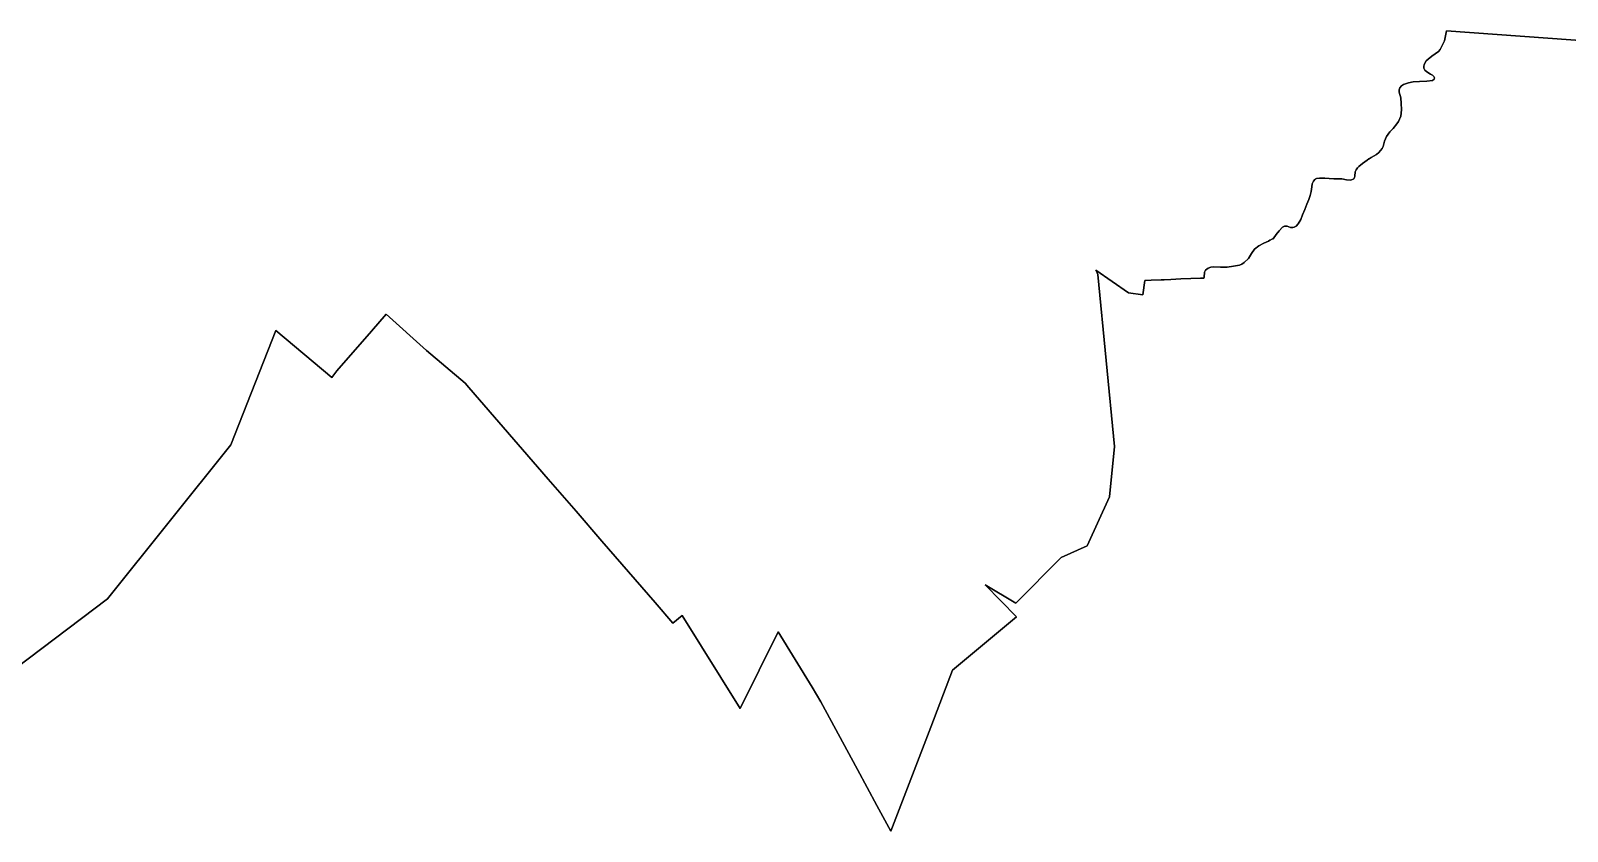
# Model space of a CAD drawing. Header units: inches. Extents: x 11258954 to 11313122, y 3645444 to 3695200.
# Drawn here: x 11280018 to 11283758, y 3681229 to 3683178 of the extents above; entities that cross this region are included whole.
import ezdxf

# ---------------------------------------------------------------- set-up
doc = ezdxf.new("R2010")
doc.units = ezdxf.units.IN
doc.header["$MEASUREMENT"] = 0
doc.layers.add('SchoolZone_Elementary', color=251, linetype='Continuous')

msp = doc.modelspace()

# ---------------------------------------------------------------- linework, layer by layer
at = {"layer": 'SchoolZone_Elementary'}
for points in [[(11284203.5435, 3683123.631, 0), (11283463.75, 3683177.75, 0), (11283459, 3683153, 0), (11283448.15, 3683132.3, 0), (11283444.15, 3683127.45, 0), (11283436.5, 3683121.35, 0), (11283428.15, 3683116.05, 0), (11283419.15, 3683108.45, 0), (11283414.75, 3683104.45, 0), (11283409.3, 3683095.2, 0), (11283408.3, 3683090.45, 0), (11283408.8, 3683086.4, 0), (11283411.4, 3683081.75, 0), (11283415.75, 3683077.4, 0), (11283424.85, 3683071.9, 0), (11283429.5, 3683069.45, 0), (11283433.15, 3683066.4, 0), (11283435.05, 3683063.1, 0), (11283434.15, 3683059.85, 0), (11283429.6, 3683056.8, 0), (11283415.95, 3683055.15, 0), (11283397.75, 3683054.35, 0), (11283383, 3683053.35, 0), (11283371.05, 3683051.15, 0), (11283359.5, 3683047.15, 0), (11283354.3, 3683043.7, 0), (11283350, 3683038.75, 0), (11283348.55, 3683034.1, 0), (11283348.55, 3683028.6, 0), (11283352.35, 3683014.2, 0), (11283353.75, 3683000.6, 0), (11283354.4, 3682986.3, 0), (11283353.85, 3682977.05, 0), (11283352.45, 3682970.1, 0), (11283346.75, 3682956.65, 0), (11283343.3, 3682950.8, 0), (11283333.95, 3682940.15, 0), (11283325.65, 3682931.5, 0), (11283318.05, 3682920.5, 0), (11283313.25, 3682909.2, 0), (11283309.55, 3682896.25, 0), (11283307, 3682891, 0), (11283299.15, 3682881.15, 0), (11283293.35, 3682876.25, 0), (11283280.9, 3682869.5, 0), (11283275.357, 3682865.8495, 0), (11283275.4615, 3682865.6655, 0), (11283275.1465, 3682865.711, 0), (11283270.65, 3682862.75, 0), (11283259.65, 3682854.4, 0), (11283250.5, 3682847.2, 0), (11283247.05, 3682843.8, 0), (11283243.75, 3682839.3, 0), (11283241.8, 3682834.25, 0), (11283240.5, 3682823.8, 0), (11283240.05, 3682820.35, 0), (11283238.1, 3682817.35, 0), (11283230.85, 3682814.25, 0), (11283220.5, 3682814.75, 0), (11283209.15, 3682817.3, 0), (11283199.9, 3682817.4, 0), (11283189.6, 3682817.5, 0), (11283178.2, 3682818.45, 0), (11283167.85, 3682818.95, 0), (11283154.4, 3682818.9, 0), (11283147.1, 3682817.9, 0), (11283144.2, 3682816.4, 0), (11283143.6, 3682815.7, 0), (11283139.75, 3682811.4, 0), (11283137.2, 3682805.25, 0), (11283136.1, 3682797.95, 0), (11283134.55, 3682786.75, 0), (11283132, 3682777, 0), (11283128.65, 3682766.8, 0), (11283124.15, 3682755.75, 0), (11283119, 3682742.45, 0), (11283113.65, 3682729.25, 0), (11283109.3, 3682717.9, 0), (11283103.15, 3682707.4, 0), (11283098.25, 3682702.4, 0), (11283093.2, 3682699.35, 0), (11283089.65, 3682698.5, 0), (11283084.1, 3682698.75, 0), (11283075.85, 3682701.8, 0), (11283069.3, 3682702.35, 0), (11283064.5, 3682699.5, 0), (11283056.35, 3682690.65, 0), (11283049.65, 3682681.95, 0), (11283041.8, 3682671.5, 0), (11283041.1435, 3682671.4715, 0), (11283041, 3682671.5, 0), (11283040.65, 3682671.45, 0), (11283034.2825, 3682667.9885, 0), (11283034.2705, 3682667.9535, 0), (11283030.25, 3682665.75, 0), (11283019.2, 3682660.4, 0), (11283007.25, 3682654.15, 0), (11282996.75, 3682646.1, 0), (11282989.6, 3682635.6, 0), (11282981.7, 3682623.6, 0), (11282971.2, 3682613.6, 0), (11282965.95, 3682609.95, 0), (11282959.7, 3682607.25, 0), (11282945.75, 3682604.4, 0), (11282929.85, 3682602.45, 0), (11282913.85, 3682602.6, 0), (11282897.5, 3682602.75, 0), (11282890.5, 3682602.05, 0), (11282883.85, 3682599.9, 0), (11282877.65, 3682595.35, 0), (11282874.65, 3682590.05, 0), (11282874.15, 3682577.7, 0), (11282874.094, 3682577.6305, 0), (11282874, 3682577.75, 0), (11282873, 3682575.75, 0), (11282869.588, 3682575.7325, 0), (11282865.4575, 3682575.574, 0), (11282841.3395, 3682574.6305, 0), (11282817.2215, 3682573.601, 0), (11282793.1035, 3682572.4455, 0), (11282776.4085, 3682571.595, 0), (11282768.986, 3682571.293, 0), (11282744.868, 3682570.341, 0), (11282729.7025, 3682570.0515, 0), (11282724.856, 3682534.8085, 0), (11282690.1175, 3682539.471, 0), (11282610.5385, 3682595.022, 0), (11282613.7985, 3682588.155, 0), (11282615.4275, 3682584.7235, 0), (11282655.503, 3682165.8665, 0), (11282643.223, 3682043.29, 0), (11282589.274, 3681923.75, 0), (11282526.025, 3681895.922, 0), (11282415.5705, 3681784.024, 0), (11282341.4105, 3681829.245, 0), (11282417.537, 3681751.4715, 0), (11282261.743, 3681621.469, 0), (11282208.373, 3681482.409, 0), (11282111.1885, 3681229.1875, 0), (11282077.1335, 3681292.2595, 0), (11282029.906, 3681379.728, 0), (11281940.8575, 3681544.6505, 0), (11281919.554, 3681579.7045, 0), (11281837.5495, 3681714.6405, 0), (11281744.5875, 3681527.643, 0), (11281603.764, 3681754.7215, 0), (11281581.0895, 3681735.4925, 0), (11281537.588, 3681785.7385, 0), (11281472.837, 3681860.529, 0), (11281408.2375, 3681935.144, 0), (11281345.195, 3682007.9605, 0), (11281277.3815, 3682086.288, 0), (11281214.81, 3682158.5605, 0), (11281146.7895, 3682237.1275, 0), (11281084.07, 3682309.571, 0), (11281075.1475, 3682319.877, 0), (11280980.855, 3682399.153, 0), (11280883, 3682487.5, 0), (11280847, 3682446.5, 0), (11280763, 3682350, 0), (11280750.859, 3682334.018, 0), (11280614.1485, 3682447.762, 0), (11280505.035, 3682169.727, 0), (11280204.7635, 3681794.769, 0), (11279884.6775, 3681553.1805, 0)], [(11279884.6775, 3681553.1805, 0), (11280204.7635, 3681794.769, 0), (11280505.035, 3682169.727, 0), (11280614.1485, 3682447.762, 0), (11280750.859, 3682334.018, 0), (11280763, 3682350, 0), (11280847, 3682446.5, 0), (11280883, 3682487.5, 0), (11280980.855, 3682399.153, 0), (11281075.1475, 3682319.877, 0), (11281084.07, 3682309.571, 0), (11281146.7895, 3682237.1275, 0), (11281214.81, 3682158.5605, 0), (11281277.3815, 3682086.288, 0), (11281345.195, 3682007.9605, 0), (11281408.2375, 3681935.144, 0), (11281472.837, 3681860.529, 0), (11281537.588, 3681785.7385, 0), (11281581.0895, 3681735.4925, 0), (11281603.764, 3681754.7215, 0), (11281744.5875, 3681527.643, 0), (11281837.5495, 3681714.6405, 0), (11281919.554, 3681579.7045, 0), (11281940.8575, 3681544.6505, 0), (11282029.906, 3681379.728, 0), (11282077.1335, 3681292.2595, 0), (11282111.1885, 3681229.1875, 0), (11282208.373, 3681482.409, 0), (11282261.743, 3681621.469, 0), (11282417.537, 3681751.4715, 0), (11282341.4105, 3681829.245, 0), (11282415.5705, 3681784.024, 0), (11282526.025, 3681895.922, 0), (11282589.274, 3681923.75, 0), (11282643.223, 3682043.29, 0), (11282655.503, 3682165.8665, 0), (11282615.4275, 3682584.7235, 0), (11282613.7985, 3682588.155, 0), (11282610.5385, 3682595.022, 0), (11282690.1175, 3682539.471, 0), (11282724.856, 3682534.8085, 0), (11282729.7025, 3682570.0515, 0), (11282744.868, 3682570.341, 0), (11282768.986, 3682571.293, 0), (11282776.4085, 3682571.595, 0), (11282793.1035, 3682572.4455, 0), (11282817.2215, 3682573.601, 0), (11282841.3395, 3682574.6305, 0), (11282865.4575, 3682575.574, 0), (11282869.588, 3682575.7325, 0), (11282873, 3682575.75, 0), (11282874, 3682577.75, 0), (11282874.094, 3682577.6305, 0), (11282874.15, 3682577.7, 0), (11282874.65, 3682590.05, 0), (11282877.65, 3682595.35, 0), (11282883.85, 3682599.9, 0), (11282890.5, 3682602.05, 0), (11282897.5, 3682602.75, 0), (11282913.85, 3682602.6, 0), (11282929.85, 3682602.45, 0), (11282945.75, 3682604.4, 0), (11282959.7, 3682607.25, 0), (11282965.95, 3682609.95, 0), (11282971.2, 3682613.6, 0), (11282981.7, 3682623.6, 0), (11282989.6, 3682635.6, 0), (11282996.75, 3682646.1, 0), (11283007.25, 3682654.15, 0), (11283019.2, 3682660.4, 0), (11283030.25, 3682665.75, 0), (11283034.2705, 3682667.9535, 0), (11283034.2825, 3682667.9885, 0), (11283040.65, 3682671.45, 0), (11283041, 3682671.5, 0), (11283041.1435, 3682671.4715, 0), (11283041.8, 3682671.5, 0), (11283049.65, 3682681.95, 0), (11283056.35, 3682690.65, 0), (11283064.5, 3682699.5, 0), (11283069.3, 3682702.35, 0), (11283075.85, 3682701.8, 0), (11283084.1, 3682698.75, 0), (11283089.65, 3682698.5, 0), (11283093.2, 3682699.35, 0), (11283098.25, 3682702.4, 0), (11283103.15, 3682707.4, 0), (11283109.3, 3682717.9, 0), (11283113.65, 3682729.25, 0), (11283119, 3682742.45, 0), (11283124.15, 3682755.75, 0), (11283128.65, 3682766.8, 0), (11283132, 3682777, 0), (11283134.55, 3682786.75, 0), (11283136.1, 3682797.95, 0), (11283137.2, 3682805.25, 0), (11283139.75, 3682811.4, 0), (11283143.6, 3682815.7, 0), (11283144.2, 3682816.4, 0), (11283147.1, 3682817.9, 0), (11283154.4, 3682818.9, 0), (11283167.85, 3682818.95, 0), (11283178.2, 3682818.45, 0), (11283189.6, 3682817.5, 0), (11283199.9, 3682817.4, 0), (11283209.15, 3682817.3, 0), (11283220.5, 3682814.75, 0), (11283230.85, 3682814.25, 0), (11283238.1, 3682817.35, 0), (11283240.05, 3682820.35, 0), (11283240.5, 3682823.8, 0), (11283241.8, 3682834.25, 0), (11283243.75, 3682839.3, 0), (11283247.05, 3682843.8, 0), (11283250.5, 3682847.2, 0), (11283259.65, 3682854.4, 0), (11283270.65, 3682862.75, 0), (11283275.1465, 3682865.711, 0), (11283275.4615, 3682865.6655, 0), (11283275.357, 3682865.8495, 0), (11283280.9, 3682869.5, 0), (11283293.35, 3682876.25, 0), (11283299.15, 3682881.15, 0), (11283307, 3682891, 0), (11283309.55, 3682896.25, 0), (11283313.25, 3682909.2, 0), (11283318.05, 3682920.5, 0), (11283325.65, 3682931.5, 0), (11283333.95, 3682940.15, 0), (11283343.3, 3682950.8, 0), (11283346.75, 3682956.65, 0), (11283352.45, 3682970.1, 0), (11283353.85, 3682977.05, 0), (11283354.4, 3682986.3, 0), (11283353.75, 3683000.6, 0), (11283352.35, 3683014.2, 0), (11283348.55, 3683028.6, 0), (11283348.55, 3683034.1, 0), (11283350, 3683038.75, 0), (11283354.3, 3683043.7, 0), (11283359.5, 3683047.15, 0), (11283371.05, 3683051.15, 0), (11283383, 3683053.35, 0), (11283397.75, 3683054.35, 0), (11283415.95, 3683055.15, 0), (11283429.6, 3683056.8, 0), (11283434.15, 3683059.85, 0), (11283435.05, 3683063.1, 0), (11283433.15, 3683066.4, 0), (11283429.5, 3683069.45, 0), (11283424.85, 3683071.9, 0), (11283415.75, 3683077.4, 0), (11283411.4, 3683081.75, 0), (11283408.8, 3683086.4, 0), (11283408.3, 3683090.45, 0), (11283409.3, 3683095.2, 0), (11283414.75, 3683104.45, 0), (11283419.15, 3683108.45, 0), (11283428.15, 3683116.05, 0), (11283436.5, 3683121.35, 0), (11283444.15, 3683127.45, 0), (11283448.15, 3683132.3, 0), (11283459, 3683153, 0), (11283463.75, 3683177.75, 0), (11284203.5435, 3683123.631, 0)]]:
    msp.add_polyline3d(points, dxfattribs=at)

doc.saveas('drawing.dxf')
